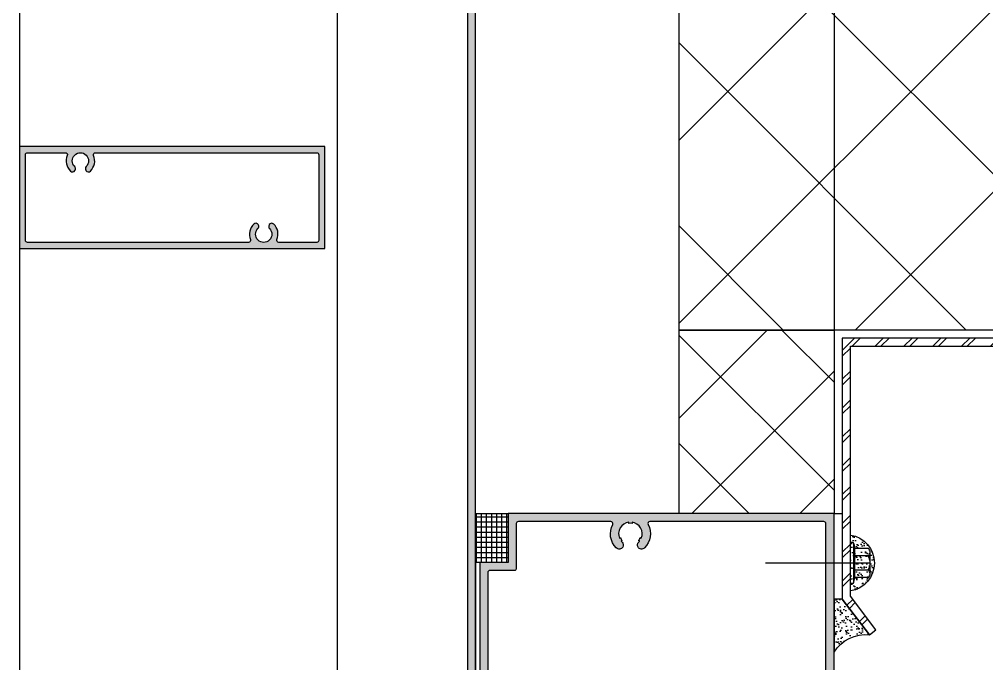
# Model space of a CAD drawing. Header units: millimetres. Extents: x 12351878 to 12381578, y 696206 to 738256.
# Drawn here: x 12366334.5 to 12366572, y 710801.7 to 710959.7 of the extents above; entities that cross this region are included whole.
import ezdxf

# ---------------------------------------------------------------- set-up
doc = ezdxf.new("R2010")
doc.units = ezdxf.units.MM
doc.header["$LTSCALE"] = 1000
doc.linetypes.add('CENTER', pattern=[50.800000000000004, 31.75, -6.35, 6.35, -6.35])
doc.linetypes.add('HIDDEN', pattern=[0.125, 0.0625, -0.0625])
for name, color, linetype in [('ALUM', 1, 'Continuous'), ('ELASTOMER-V', 241, 'Continuous'), ('ELASTROMER-V', 241, 'Continuous'), ('EXTRUSION-V', 141, 'Continuous'), ('EXTRUSION1', 4, 'Continuous'), ('FASTENER', 191, 'Continuous'), ('GRID', 8, 'CENTER'), ('INSUL', 8, 'HIDDEN'), ('SILICONE', 8, 'Continuous'), ('SILICONE-V', 9, 'Continuous'), ('STEEL', 3, 'Continuous'), ('STEEL-V', 71, 'Continuous'), ('SYMBOL', 7, 'Continuous'), ('型材断面填充', 254, 'Continuous'), ('铝板断面填充', 14, 'Continuous')]:
    doc.layers.add(name, color=color, linetype=linetype)

# ---------------------------------------------------------------- blocks, each defined once
blk = doc.blocks.new('20221207-LC01')
at = {"layer": '型材断面填充', "linetype": 'ByBlock'}
h = blk.add_hatch(color=256, dxfattribs=at)
edge = h.paths.add_edge_path(flags=16)
edge.add_line((-77.49995091736491, -24.99999951523569), (-54.78643917713634, -24.99999951523205))
edge.add_arc((-54.78643917713634, -24.49999951523569), 0.499999999996362, 270, 387.5784680260456)
edge.add_arc((-49.99999999953434, -21.99999951012796), 4.900000002445059, 134.8571655565898, 207.5784680256722, ccw=False)
edge.add_arc((-52.75083308852481, -19.23541684094016), 1.00000000010651, 29.999999992380083, 134.8571655165819, ccw=False)
edge.add_arc((-52.75083308886678, -19.23541684479278), 1.0000000023364, -45.14283430269461, 30.000000173748788, ccw=False)
edge.add_arc((-49.99999999967258, -21.99999951409336), 2.900000000232935, 134.8571655231446, 142.071858230947)
edge.add_line((-52.28746859253442, -20.21744869068789), (-52.02485954591248, -20.3690660944485))
edge.add_arc((-49.99999999974534, -21.99999951378049), 2.599999999999641, 141.1501169029311, 158.8498830995593)
edge.add_line((-52.4248595458921, -21.06188641747576), (-52.68746859254315, -20.91026901369332))
edge.add_arc((-49.99999999976717, -21.99999951381324), 2.900000000008436, 157.9281417662872, 262.0718582336415)
edge.add_line((-50.3999999997759, -24.8722808370876), (-50.39999999976135, -24.56904602956638))
edge.add_arc((-49.99999999981083, -21.99999951385689), 2.59999999996913, 261.1501169025685, 278.8498830993819)
edge.add_line((-49.59999999977299, -24.56904602955183), (-49.59999999975844, -24.87228083710215))
edge.add_arc((-49.99999999976717, -21.9999995138387), 2.899999999995694, 277.9281417663882, 382.0718582338874)
edge.add_line((-47.31253140700574, -20.91026901371515), (-47.57514045364223, -21.06188641747576))
edge.add_arc((-49.99999999976717, -21.9999995138096), 2.59999999998967, 21.15011690121243, 38.84988309807128)
edge.add_line((-47.97514045363641, -20.3690660944485), (-47.71253140699991, -20.21744869068061))
edge.add_arc((-50.0000000237269, -21.99999948705226), 2.900000002440701, 37.92814105793242, 45.14283372835929)
edge.add_arc((-47.24916690957616, -19.23541684239899), 1.000000000254852, 149.9999999897899, 225.1428344636467, ccw=False)
edge.add_arc((-47.24916691276303, -19.23541684252632), 0.9999999975553509, 45.142834340520096, 149.9999998921747, ccw=False)
edge.add_arc((-49.99999999399006, -21.99999951306381), 4.899999995370117, -27.57846795289248, 45.14283448972873, ccw=False)
edge.add_arc((-45.21356081948034, -24.49999950881102), 0.500000000003097, 152.4215320474247, 270.0000000158415)
edge.add_line((-45.21356081934209, -24.99999950881465), (-27.50000233153696, -24.99999950377605))
edge.add_arc((-27.50000233168248, -24.49999950377605), 0.5, 270.0000000166752, 360)
edge.add_line((-27.00000233168248, -24.49999950377605), (-27.00000233168248, 1.499999999996362))
edge.add_arc((-26.50000233168248, 1.499999999996362), 0.5, 90, 180, ccw=False)
edge.add_line((-26.50000233168248, 1.999999999996362), (-2.5, 2))
edge.add_arc((-2.5, 2.5), 0.5, 270, 360)
edge.add_line((-2, 2.5), (-2, 97.5))
edge.add_arc((-2.5, 97.5), 0.5, 0, 90)
edge.add_line((-2.5, 98), (-45.21356082900456, 97.99999999999272))
edge.add_arc((-45.21356082900456, 97.49999999999272), 0.5, 90, 207.5784680611097)
edge.add_arc((-50.0000000007567, 94.9999999942047), 4.89999999757917, -45.14283440381678, 27.578468060813123, ccw=False)
edge.add_arc((-47.24916691277031, 92.235417327287), 0.9999999975561356, 210.0000001080058, 314.8571656596284, ccw=False)
edge.add_arc((-47.24916690957616, 92.23541732715967), 1.000000000259716, 134.8571655366488, 210.0000000101822, ccw=False)
edge.add_arc((-50.00000002376328, 94.99999997189298), 2.900000002518095, 314.857166270933, 322.0718589412621)
edge.add_line((-47.71253140699991, 93.21744917544129), (-47.97514045363641, 93.36906657920917))
edge.add_arc((-49.99999999975262, 94.99999999857391), 2.599999999980514, 321.1501169016652, 338.8498830984475)
edge.add_line((-47.57514045364223, 94.06188690222916), (-47.31253140700574, 93.91026949847583))
edge.add_arc((-49.99999999976717, 94.99999999859938), 2.899999999996318, 337.9281417661126, 442.0718582336118)
edge.add_line((-49.59999999975844, 97.87228132186283), (-49.59999999977299, 97.5690465143125))
edge.add_arc((-49.99999999981083, 94.99999999861757), 2.599999999968184, 81.15011690061799, 98.84988309743153)
edge.add_line((-50.39999999976135, 97.56904651432706), (-50.3999999997759, 97.87228132184828))
edge.add_arc((-49.99999999976717, 94.99999999857391), 2.900000000006504, 97.92814176635848, 202.0718582335795)
edge.add_line((-52.68746859254315, 93.91026949846128), (-52.4248595458921, 94.06188690223644))
edge.add_arc((-49.99999999975262, 94.99999999853753), 2.599999999991428, 201.1501169004238, 218.8498830971071)
edge.add_line((-52.02485954591248, 93.36906657920917), (-52.28746859253442, 93.21744917544856))
edge.add_arc((-49.99999999966531, 94.99999999883585), 2.900000000227811, 217.9281417686812, 225.1428344765507)
edge.add_arc((-52.75083308885951, 92.23541732954982), 1.000000002326399, -30.00000017377681, 45.142834302990025, ccw=False)
edge.add_arc((-52.75083308852481, 92.23541732570084), 1.000000000113936, 225.1428344832711, 330.0000000076199, ccw=False)
edge.add_arc((-49.99999999805004, 94.99999998826752), 4.899999998798195, 152.4215318748231, 225.142834376469, ccw=False)
edge.add_arc((-54.7864391680705, 97.49999999999636), 0.4999999999956397, 332.4215318743708, 450)
edge.add_line((-54.7864391680705, 97.99999999999636), (-77.49995091736491, 97.99999999999636))
edge.add_arc((-77.49995091736491, 97.49999999999636), 0.5, 90, 180)
edge.add_line((-77.99995091736491, 97.49999999999636), (-77.99995091736491, 86.49999999998909))
edge.add_arc((-78.49995091736491, 86.49999999998909), 0.5, -90, 0, ccw=False)
edge.add_line((-78.49995091736491, 85.99999999998909), (-84.49995091736491, 85.99999999998909))
edge.add_arc((-84.49995091736491, 85.49999999998909), 0.5, 90, 180)
edge.add_line((-84.99995091736491, 85.49999999998909), (-84.99995091736491, -12.49999951354039))
edge.add_arc((-84.49995091736491, -12.49999951354039), 0.5, 180, 270)
edge.add_line((-84.49995091736491, -12.99999951354039), (-78.49995091736491, -12.99999951354039))
edge.add_arc((-78.49995091736491, -13.49999951354039), 0.5, 0, 90, ccw=False)
edge.add_line((-77.99995091736491, -13.49999951354039), (-77.99995091736491, -24.49999951523569))
edge.add_arc((-77.49995091736491, -24.49999951523569), 0.5, 180, 270)
edge = h.paths.add_edge_path()
edge.add_line((-86.99995091736491, 87.99999999998909), (-86.99995091736491, -14.99999951354039))
edge.add_line((-86.99995091736491, -14.99999951354039), (-79.99995091736491, -14.99999951354039))
edge.add_line((-79.99995091736491, -14.99999951354039), (-79.99995091736491, -26.99999951354039))
edge.add_line((-79.99995091736491, -26.99999951354039), (-73.00000233168248, -26.99999951354039))
edge.add_line((-73.00000233168248, -26.99999951354039), (-73.00000233168248, -54.99999950539859))
edge.add_line((-73.00000233168248, -54.99999950539859), (-70.00000233168248, -54.99999950539859))
edge.add_line((-70.00000233168248, -54.99999950539859), (-70.00000233168976, -26.99999951354039))
edge.add_line((-70.00000233168976, -26.99999951354039), (-64.70000233291648, -26.99999951354403))
edge.add_line((-64.70000233291648, -26.99999951354403), (-64.7000023315777, -31.99999951352947))
edge.add_line((-64.7000023315777, -31.99999951352947), (-63.30000233161263, -31.9999995131584))
edge.add_arc((-63.30000233215105, -29.9999995131584), 2, 270.0000000154246, 360.0000000156331)
edge.add_line((-61.30000233215105, -29.9999995126127), (-62.80000233215105, -29.99999951302016))
edge.add_line((-62.80000233215105, -29.99999951302016), (-62.80000233295141, -26.99999951354403))
edge.add_line((-62.80000233295141, -26.99999951354403), (-46.90000233295723, -26.99999950926576))
edge.add_line((-46.90000233295723, -26.99999950926576), (-46.90000233215687, -29.99999950926576))
edge.add_line((-46.90000233215687, -29.99999950926576), (-49.0000023321918, -29.99999950981874))
edge.add_arc((-47.00000233217725, -29.99999950928031), 2.000000000014552, 180.0000000154246, 270.0000000154246)
edge.add_line((-47.00000233163883, -31.99999950929487), (-43.00000233165338, -31.99999950821802))
edge.add_arc((-43.00000233179162, -31.49999950821439), 0.500000000003638, 270.0000000158415, 360.0000000158415)
edge.add_line((-42.50000233178434, -31.49999950807614), (-42.50000233204628, -30.49999950390702))
edge.add_arc((-43.00000233204628, -30.49999950403799), 0.5, 1.50077398755163e-08, 90)
edge.add_line((-43.00000233204628, -29.99999950404163), (-45.00000233217725, -29.99999950404163))
edge.add_line((-45.00000233217725, -29.99999950404163), (-45.00000233299215, -26.99999950875645))
edge.add_line((-45.00000233299215, -26.99999950875645), (-27.00000233299215, -26.99999950363417))
edge.add_line((-27.00000233299215, -26.99999950363417), (-27.00000233217725, -29.99999950363417))
edge.add_line((-27.00000233217725, -29.99999950363417), (-29.0000023321918, -29.99999950417623))
edge.add_arc((-29.00000233205355, -30.49999950418351), 0.500000000007276, 90.00000001584151, 180.0000000158415)
edge.add_line((-29.50000233206083, -30.49999950432175), (-29.50000233178434, -31.49999950432539))
edge.add_arc((-29.00000233178434, -31.49999950418714), 0.5, 180.0000000158415, 270.0000000150077)
edge.add_line((-29.00000233165338, -31.99999950418714), (-25.00000233168248, -31.99999950313941))
edge.add_line((-25.00000233168248, -31.99999950313941), (-25.00000233168248, -3.637978807091713e-12))
edge.add_line((-25.00000233168248, -3.637978807091713e-12), (0, 0))
edge.add_line((0, 0), (0, 100))
edge.add_line((0, 100), (-79.99995091736491, 99.99999999998909))
edge.add_line((-79.99995091736491, 99.99999999998909), (-79.99995091736491, 87.99999999998545))
edge.add_line((-79.99995091736491, 87.99999999998545), (-86.99995091736491, 87.99999999998909))
at = {"color": 0, "linetype": 'ByBlock'}
for points in [[(-86.99995091736491, 87.99999999998909), (-86.99995091736491, -14.99999951354039), (-79.99995091736491, -14.99999951354039), (-79.99995091736491, -26.99999951354039), (-73.00000233168248, -26.99999951354039), (-73.00000233168248, -54.99999950539859), (-70.00000233168248, -54.99999950539859), (-70.00000233168976, -26.99999951354039), (-64.70000233291648, -26.99999951354403), (-64.7000023315777, -31.99999951352947), (-63.30000233161263, -31.9999995131584, 0.4142135623741606), (-61.30000233215105, -29.9999995126127), (-62.80000233215105, -29.99999951302016), (-62.80000233295141, -26.99999951354403), (-46.90000233295723, -26.99999950926576), (-46.90000233215687, -29.99999950926576), (-49.0000023321918, -29.99999950981874, 0.414213562373095), (-47.00000233163883, -31.99999950929487), (-43.00000233165338, -31.99999950821802, 0.414213562373095), (-42.50000233178434, -31.49999950807614), (-42.50000233204628, -30.49999950390702, 0.4142135622963762), (-43.00000233204628, -29.99999950404163), (-45.00000233217725, -29.99999950404163), (-45.00000233299215, -26.99999950875645), (-27.00000233299215, -26.99999950363417), (-27.00000233217725, -29.99999950363417), (-29.0000023321918, -29.99999950417623, 0.4142135623730949), (-29.50000233206083, -30.49999950432175), (-29.50000233178434, -31.49999950432539, 0.414213562368833), (-29.00000233165338, -31.99999950418714), (-25.00000233168248, -31.99999950313941), (-25.00000233168248, -3.637978807091713e-12), (0, 0), (0, 100), (-79.99995091736491, 99.99999999998909), (-79.99995091736491, 87.99999999998545)], [(-77.49995091736491, -24.99999951523569), (-54.78643917713634, -24.99999951523205, 0.5633472678043697), (-54.34325036459632, -24.26851803338286, -0.3284028120974007), (-53.45617490524455, -18.52654948959753, -0.4923708654871847), (-51.88480768457521, -18.73541684099837, -0.3401494536385479), (-52.04549126834172, -19.94428419548785, 0.03149043851931676), (-52.28746859253442, -20.21744869068789), (-52.02485954591248, -20.3690660944485, 0.07738371066642641), (-52.4248595458921, -21.06188641747576), (-52.68746859254315, -20.91026901369332, 0.4885090795923232), (-50.3999999997759, -24.8722808370876), (-50.39999999976135, -24.56904602956638, 0.07738371066723983), (-49.59999999977299, -24.56904602955183), (-49.59999999975844, -24.87228083710215, 0.4885090795927997), (-47.31253140700574, -20.91026901371515), (-47.57514045364223, -21.06188641747576, 0.0773837106674389), (-47.97514045363641, -20.3690660944485), (-47.71253140699991, -20.21744869068061, 0.03149043835601448), (-47.95450872664514, -19.94428419360338, -0.340149453623666), (-48.11519231348939, -18.73541684211887, -0.4923708656360099), (-46.54382509607967, -18.52654949475618, -0.3284028119693903), (-45.65674963231868, -24.26851802752572, 0.5633472674795836), (-45.21356081934209, -24.99999950881465), (-27.50000233153696, -24.99999950377605, 0.4142135622897988), (-27.00000233168248, -24.49999950377605), (-27.00000233168248, 1.499999999996362, -0.414213562373095), (-26.50000233168248, 1.999999999996362), (-2.5, 2, 0.4142135623730508), (-2, 2.5), (-2, 97.5, 0.414213562373095), (-2.5, 98), (-45.21356082900456, 97.99999999999272, 0.5633472680066282), (-45.65674964139907, 97.26851851787069, -0.3284028120761156), (-46.54382509607967, 91.52654997951322, -0.492370865635213), (-48.11519231349666, 91.7354173268759, -0.3401494536225534), (-47.95450872665242, 92.94428467836406, 0.03149043835562063), (-47.71253140699991, 93.21744917544129), (-47.97514045363641, 93.36906657920917, 0.07738371066710334), (-47.57514045364223, 94.06188690222916), (-47.31253140700574, 93.91026949847583, 0.4885090795931064), (-49.59999999975844, 97.87228132186283), (-49.59999999977299, 97.5690465143125, 0.07738371066723994), (-50.39999999976135, 97.56904651432706), (-50.3999999997759, 97.87228132184828, 0.4885090795916032), (-52.68746859254315, 93.91026949846128), (-52.4248595458921, 94.06188690223644, 0.07738371066666798), (-52.02485954591248, 93.36906657920917), (-52.28746859253442, 93.21744917544856, 0.0314904385195508), (-52.04549126834172, 92.94428468024489, -0.340149453637832), (-51.88480768457521, 91.73541732575904, -0.4923708654879818), (-53.45617490524455, 91.52654997436184, -0.3284028122547881), (-54.34325035593793, 97.26851851737592, 0.563347268376642), (-54.7864391680705, 97.99999999999636), (-77.49995091736491, 97.99999999999636, 0.4142135623730951), (-77.99995091736491, 97.49999999999636), (-77.99995091736491, 86.49999999998909, -0.414213562373095), (-78.49995091736491, 85.99999999998909), (-84.49995091736491, 85.99999999998909, 0.4142135623730951), (-84.99995091736491, 85.49999999998909), (-84.99995091736491, -12.49999951354039, 0.4142135623730951), (-84.49995091736491, -12.99999951354039), (-78.49995091736491, -12.99999951354039, -0.4142135623730951), (-77.99995091736491, -13.49999951354039), (-77.99995091736491, -24.49999951523569, 0.4142135623731372)]]:
    blk.add_lwpolyline(points, format="xyb", close=True, dxfattribs=at)
blk = doc.blocks.new('*U59')
at = {"linetype": 'ByBlock', "lineweight": -2}
for p, q in [((2.657142857144208, 4.857142857152212), (-2.657142857144208, 4.857142857152212)), ((-3.542857142858338, 4.400000000008731), (-3.542857142858338, 1.14285714286234)), ((-1.77142857142826, 4.400000000008731), (-1.77142857142826, 1.14285714286234)), ((1.77142857142826, 4.400000000008731), (1.77142857142826, 1.14285714286234)), ((3.542857142858338, 4.400000000008731), (3.542857142858338, 1.14285714286234)), ((-5.028571428571013, 0.5142857142927824), (-5.028571428571013, 7.275957614183426e-12)), ((5.028571428571013, 7.275957614183426e-12), (-5.028571428571013, 7.275957614183426e-12)), ((-4.685714285715221, 0.857142857152212), (-3.542857142858338, 1.14285714286234)), ((4.685714285715221, 0.857142857152212), (-4.685714285715221, 0.857142857152212)), ((3.542857142858338, 1.14285714286234), (-3.542857142858338, 1.14285714286234)), ((-2.332922000361577, 0.857142857152212), (-1.77142857142826, 1.14285714286234)), ((2.458636286075489, 0.857142857152212), (1.77142857142826, 1.14285714286234)), ((4.685714285715221, 0.857142857152212), (3.542857142858338, 1.14285714286234)), ((5.028571428571013, 0.5142857142927824), (5.028571428571013, 7.275957614183426e-12))]:
    blk.add_line(p, q, dxfattribs=at)
for centre, radius, start, end in [((-2.657142857144208, 3.770535714291327), 1.086607142857136, 35.40085557752613, 144.5991444224739), ((0, 1.196428571434808), 3.660714285714072, 61.05941179989344, 118.9405882001066), ((2.657142857144208, 3.770535714291327), 1.086607142857129, 35.40085557752613, 144.5991444224739), ((-4.685714285715221, 0.5142857142927824), 0.3428571428571428, 90, 180), ((4.685714285715221, 0.5142857142927824), 0.3428571428571428, 0, 90)]:
    blk.add_arc(centre, radius, start, end, dxfattribs=at)
at = {"layer": 'GRID', "ltscale": 0.5}
blk.add_line((0, 4.857142857159488), (0, -20.8138588388405), dxfattribs=at)
blk = doc.blocks.new('20210923-LC06')
at = {"layer": '型材断面填充', "linetype": 'ByBlock'}
h = blk.add_hatch(color=256, dxfattribs=at)
h.paths.add_polyline_path([(75, 12.5), (0, 12.5), (0, -12.5), (75, -12.5)])
edge = h.paths.add_edge_path(flags=16)
edge.add_arc((72.99999999999272, 10.5), 0.5, 0, 90, ccw=False)
edge.add_line((73.49999999999272, 10.5), (73.49999999999272, -10.5))
edge.add_arc((72.99999999999272, -10.5), 0.5, -90, 0, ccw=False)
edge.add_line((72.99999999999272, -11), (63.70809924347122, -11))
edge.add_arc((63.70809924347122, -10.5), 0.5, 157.9756871616606, 270, ccw=False)
edge.add_arc((59.99999999996362, -8.999999999923602), 3.49999999999024, 337.9756871617368, 405.5224881743313)
edge.add_arc((61.96176195076987, -7.002128601492586), 0.6999999863657048, 45.52248817439985, 150.0000000002586)
edge.add_line((61.35554417992535, -6.652128608311614), (61.30384047733969, -6.741682048123039))
edge.add_arc((61.91005825998582, -7.091682048114308), 0.6999999999930533, 150.000000000497, 224.9738861260881)
edge.add_arc((59.99999999498687, -8.999999999916326), 1.99999999646012, -224.97388637242545, 44.97388612635791, ccw=False)
edge.add_arc((58.08994174066902, -7.091682042391767), 0.6999999964802336, 315.0261136276913, 389.999999996758)
edge.add_line((58.69615952028835, -6.741682044186746), (58.64445582000917, -6.652128608351632))
edge.add_arc((58.0382380491501, -7.002128601496224), 0.6999999863618294, 29.99999999656709, 134.4775118258088)
edge.add_arc((59.99999999995634, -8.999999999923602), 3.499999999985485, 134.4775118257521, 202.0243128383078)
edge.add_arc((56.29190075644874, -10.5), 0.5000000000078625, -89.99999999916622, 22.024312838026788, ccw=False)
edge.add_line((56.29190075645602, -11), (2, -11))
edge.add_arc((2, -10.5), 0.5, 180, 270, ccw=False)
edge.add_line((1.5, -10.5), (1.5, 10.5))
edge.add_arc((2, 10.5), 0.5, 90, 180, ccw=False)
edge.add_line((2, 11), (11.2919007564924, 11))
edge.add_arc((11.29190075648512, 10.49999999998909), 0.5000000000109139, -22.024313129871473, 89.99999999916622, ccw=False)
edge.add_arc((15.00000000499858, 8.999999975909304), 3.500000013615411, 157.9756868698486, 225.5224875408107)
edge.add_arc((13.03823803211708, 7.002128599175194), 0.7000000000041585, 225.5224875403132, 330.0000000028977)
edge.add_line((13.64445581477776, 6.652128599209391), (13.696159520332, 6.741682044186746))
edge.add_arc((13.0899417407054, 7.091682042388129), 0.6999999964831274, 330.0000000037976, 404.9738863725193)
edge.add_arc((14.99999999501597, 8.999999999916326), 1.999999996458775, -44.97388612598962, 224.9738863725727, ccw=False)
edge.add_arc((16.9100582600222, 7.091682048121584), 0.6999999999878389, 135.0261138737017, 209.9999999998008)
edge.add_line((16.30384047738335, 6.741682048130315), (16.355544179969, 6.652128608307976))
edge.add_arc((16.96176195081352, 7.002128601492586), 0.6999999863692359, 209.9999999999993, 314.4775118253916)
edge.add_arc((15.00000000002183, 8.999999999923602), 3.499999999983077, 314.477511825457, 382.0243128382527)
edge.add_arc((18.70809924351488, 10.49999999999272), 0.4999999999930083, 90, 202.0243128382656, ccw=False)
edge.add_line((18.70809924351488, 10.99999999998545), (72.99999999999272, 11))
at = {"color": 0, "linetype": 'ByBlock'}
blk.add_lwpolyline([(75, 12.5), (0, 12.5), (0, -12.5), (75, -12.5)], close=True, dxfattribs=at)
blk.add_lwpolyline([(72.99999999999272, 11, -0.4142135623731147), (73.49999999999272, 10.5), (73.49999999999272, -10.5, -0.4142135623730951), (72.99999999999272, -11), (63.70809924347122, -11, -0.5318455158548693), (63.24458683803095, -10.31249999998909, 0.303569696419431), (62.45220242653158, -6.502660764042957, 0.4903143928775128), (61.35554417992535, -6.652128608311614), (61.30384047733969, -6.741682048123039, 0.339327190915275), (61.41485796841152, -7.586431147374242, -2.41265831870223), (58.58514202763035, -7.586431141295179, 0.339327192099483), (58.69615952028835, -6.741682044186746), (58.64445582000917, -6.652128608351632, 0.4903143928944151), (57.54779757338838, -6.502660764050233, 0.3035696964186377), (56.75541316189629, -10.31249999998909, -0.5318455158544906), (56.29190075645602, -11), (2, -11, -0.4142135623730951), (1.5, -10.5), (1.5, 10.5, -0.4142135623730951), (2, 11), (11.2919007564924, 11, -0.5318455174885397), (11.75541316098679, 10.31249999761349, 0.3035696947912896), (12.5477975412723, 6.502660757421836, 0.4903143963226426), (13.64445581477776, 6.652128599209391), (13.696159520332, 6.741682044186746, 0.3393271920984405), (13.58514202766673, 7.586431141295179, -2.412658318694041), (16.41485796845518, 7.58643114737788, 0.3393271909152766), (16.30384047738335, 6.741682048130315), (16.355544179969, 6.652128608307976, 0.49031439287499), (17.45220242657524, 6.502660764039319, 0.3035696964197462), (18.24458683808189, 10.31249999998545, -0.5318455158541423), (18.70809924351488, 10.99999999998545)], format="xyb", close=True, dxfattribs=at)
blk = doc.blocks.new('gyqs06')
at = {"layer": 'INSUL', "linetype": 'ByBlock'}
h = blk.add_hatch(dxfattribs=at)
h.set_pattern_fill('ANSI37', color=256, scale=20)
h.set_pattern_definition([(45, (-12393068.00000522, -704772.9283430666), (-22.45064030267288, 22.45064030267288), []), (135, (-12393068.00000522, -704772.9283430666), (-22.45064030267288, -22.45064030267288), [])])
h.paths.add_polyline_path([(3349.00003737025, 2110.571657034801), (3736.99999493733, 2110.571657166816), (3736.99999493733, 1910.571657066466), (3349.00003737025, 1910.571656934451)])
at = {"layer": 'INSUL'}
h = blk.add_hatch(dxfattribs=at)
h.set_pattern_fill('ANSI37', color=256, scale=150)
h.set_pattern_definition([(45, (-32889.20458245091, 32354.46443504037), (-13.25825214724777, 13.25825214724777), []), (135, (-32889.20458245091, 32354.46443504037), (-13.25825214724777, -13.25825214724776), [])])
h.paths.add_polyline_path([(3349.00003737025, 1910.571656934451), (3386.99996962212, 1910.571658263681), (3386.99996962212, 1865.571568507235), (3349.00003737025, 1865.571567177889)])
at = {"layer": 'SILICONE', "linetype": 'ByBlock'}
h = blk.add_hatch(dxfattribs=at)
h.set_pattern_fill('AR-SAND', color=256, angle=-1.272221872585407e-14, style=0)
h.set_pattern_definition([(37.49999999999999, (-8096.249671855941, -1542.033787156455), (-0.06299335810960771, 1.926823769013158), [0, -1.519999999999999, 0, -1.699999999999999, 0, -1.624999999999999]), (7.499999999999979, (-8096.249671855941, -1542.033787156455), (1.769776705267727, 2.82214606522974), [0, -0.8199999999999998, 0, -1.37, 0, -0.5249999999999999]), (327.5, (-8097.479671856388, -1542.033787156455), (3.114141861751495, 0.005659053536964137), [0, -0.5, 0, -1.8, 0, -2.35]), (317.4999999999999, (-8097.479671856388, -1542.033787156455), (3.006126604572293, 0.8776755649342486), [0, -0.25, 0, -1.179999999999999, 0, -1.35])])
edge = h.paths.add_edge_path()
edge.add_arc((3389.956736022606, 1853.411854918464), 6.939381577471416, 278.64636112624754, 441.3536388285397, ccw=False)
edge.add_line((3390.999970387667, 1846.551338994759), (3390.999970393081, 1860.272370841267))
h = blk.add_hatch(dxfattribs=at)
h.set_pattern_fill('AR-SAND', color=256, style=0)
h.set_pattern_definition([(37.50000000000001, (-8099.700704149902, -1526.457048087148), (-0.0629933581096082, 1.926823769013158), [0, -1.52, 0, -1.7, 0, -1.625]), (7.499999999999999, (-8099.700704149902, -1526.457048087148), (1.769776705267727, 2.82214606522974), [0, -0.82, 0, -1.37, 0, -0.525]), (327.5, (-8100.930704150349, -1526.457048087148), (3.114141861751495, 0.0056590535369649), [0, -0.5, 0, -1.8, 0, -2.35]), (317.5, (-8100.930704150349, -1526.457048087148), (3.006126604572293, 0.8776755649342494), [0, -0.25, 0, -1.179999999999999, 0, -1.35])])
edge = h.paths.add_edge_path()
edge.add_line((3386.999937906861, 1844.561333874706), (3386.999937906861, 1831.571689357166))
edge.add_arc((3394.757309086621, 1826.679748918745), 9.171035321795808, 84.09598476448008, 147.7637177974988, ccw=False)
edge.add_line((3395.700662363321, 1835.802137503168), (3388.999937906861, 1844.561333874706))
edge.add_line((3388.999937906861, 1844.561333874706), (3386.999937906861, 1844.561333874706))
at = {"layer": 'SILICONE-V', "linetype": 'ByBlock'}
h = blk.add_hatch(dxfattribs=at)
h.set_pattern_fill('ANSI37', color=256, scale=10, angle=315, style=0)
h.set_pattern_definition([(0, (-36792.04810100049, 32495.1882721741), (2.220446049250313e-16, 1.25), []), (90, (-36792.04810100049, 32495.1882721741), (-1.25, 3.33066907387547e-16), [])])
h.paths.add_polyline_path([(3299.00003740564, 1865.571656981017), (3307.00003740564, 1865.571656981017), (3307.00003740564, 1853.571656981017), (3299.00003740564, 1853.571656981017)])
at = {"layer": 'STEEL-V', "linetype": 'ByBlock'}
h = blk.add_hatch(dxfattribs=at)
h.set_pattern_fill('Q119', color=256, scale=10, angle=315, style=0, pattern_type=2)
h.set_pattern_definition([(45, (-55199.13272858411, 32772.27405860706), (-3.535533905932737, 3.535533905932739), []), (45, (-55198.42562180199, 32771.56695182587), (-3.535533905932737, 3.535533905932739), [])])
h.paths.add_polyline_path([(3734.999994972721, 1908.571656809538), (3735.000012429431, 1908.57170250651), (3388.999988323078, 1908.57170250651), (3388.999935900792, 1844.561336496263), (3395.700660357252, 1835.802140124724), (3397.274443808943, 1837.036322302534), (3390.999935900792, 1845.252023100387), (3391.000005776063, 1906.571689182194), (3736.999954422936, 1906.571689182194), (3736.999936966226, 1906.571717333747), (3815.686123222113, 1906.571656809538), (3823.901824019849, 1900.297148902318), (3825.136006196961, 1901.870932353777), (3816.376809826121, 1908.571656809538)])
at = {"layer": '铝板断面填充', "linetype": 'ByBlock'}
blk.add_hatch(color=256, dxfattribs=at).paths.add_polyline_path([(3297.00003740564, 2260.571660017828), (3299.00003740564, 2260.571660017828), (3299.00003740564, 1735.571657467517), (3297.00003740564, 1735.571657467517)])
at = {"layer": 'ALUM', "linetype": 'ByBlock', "elevation": 4.015512391808422e-08}
blk.add_lwpolyline([(3297.00003740564, 2260.571660017828), (3297.00003740564, 1735.571657467517), (3299.00003740564, 1735.571657467517), (3299.00003740564, 2260.571660017828)], dxfattribs=at)
at = {"layer": 'ELASTOMER-V', "linetype": 'HIDDEN', "elevation": 4.015512391808422e-08}
blk.add_lwpolyline([(3300.00003740564, 1853.571656981017), (3299.00003740564, 1853.571656981017), (3299.00003740564, 1750.571657467517), (3300.00003740564, 1750.571657467517)], close=True, dxfattribs=at)
at = {"layer": 'ELASTROMER-V', "linetype": 'HIDDEN', "elevation": 6.738942058110806e-08}
blk.add_lwpolyline([(3386.999985419214, 1865.571656981017), (3388.999985419214, 1865.571656981017), (3388.999937906861, 1844.561336496263), (3386.999937906861, 1844.561336496263)], close=True, dxfattribs=at)
at = {"layer": 'EXTRUSION-V'}
for p, q in [((3386.999988323078, 2705.854584753979, -6.753306439935467e-08), (3386.99993411079, 1865.571656996966, 4.015512391808422e-08)), ((3264.989285783842, 2645.571663054521), (3264.989210251719, 1109.328941014595))]:
    blk.add_line(p, q, dxfattribs=at)
blk.add_lwpolyline([(3186.989286676049, 2680.571656279266), (3186.989286676049, 1109.328941014595)], dxfattribs=at)
at = {"layer": 'INSUL', "linetype": 'ByBlock', "elevation": -2.671660720812548e-08}
blk.add_lwpolyline([(3349.00003737025, 2110.571657034801), (3736.99999493733, 2110.571657166816), (3736.99999493733, 1910.571657066466), (3349.00003737025, 1910.571656934451)], close=True, dxfattribs=at)
at = {"layer": 'INSUL', "elevation": -2.671660720812548e-08}
blk.add_lwpolyline([(3349.00003737025, 1910.571656934451), (3386.99996962212, 1910.571658263681), (3386.99996962212, 1865.571568507235), (3349.00003737025, 1865.571567177889)], close=True, dxfattribs=at)
at = {"layer": 'SILICONE'}
blk.add_lwpolyline([(3299.00003740564, 1865.571656981017), (3307.00003740564, 1865.571656981017), (3307.00003740564, 1853.571656981017), (3299.00003740564, 1853.571656981017)], close=True, dxfattribs=at)
at = {"layer": 'SILICONE', "elevation": 6.738942058110806e-08}
for points in [[(3390.999970391393, 1860.272370841238, -0.8594320421947705), (3390.999970387667, 1846.551338994759)], [(3386.999937906861, 1844.561333874706), (3386.999937906861, 1831.571689357166, -0.285177042688199), (3395.700662363321, 1835.802137503168), (3388.999937906861, 1844.561333874706)]]:
    blk.add_lwpolyline(points, format="xyb", close=True, dxfattribs=at)
at = {"layer": 'STEEL', "elevation": 6.858512715636135e-08}
blk.add_lwpolyline([(3734.999994972721, 1908.571656809538), (3735.000012429431, 1908.57170250651), (3388.999988323078, 1908.57170250651), (3388.999935900792, 1844.561336496263), (3395.700660357252, 1835.802140124724), (3397.274443808943, 1837.036322302534), (3390.999935900792, 1845.252023100387), (3391.000005776063, 1906.571689182194), (3736.999954422936, 1906.571689182194), (3736.999936966226, 1906.571717333747), (3815.686123222113, 1906.571656809538), (3823.901824019849, 1900.297148902318), (3825.136006196961, 1901.870932353777), (3816.376809826121, 1908.571656809538)], close=True, dxfattribs=at)
at = {"layer": 'EXTRUSION1'}
for name, p in [('20210923-LC06', (3186.989286676049, 1943.071656843531, -6.694355303533304e-08)), ('20221207-LC01', (3386.999988323078, 1765.571656981017, 4.015512391808422e-08))]:
    blk.add_blockref(name, p, dxfattribs=at)
at = {"layer": 'FASTENER', "rotation": 269.9998805842413}
blk.add_blockref('*U59', (3390.99997038953, 1853.411854917998, 6.738942058110806e-08), dxfattribs=at)

msp = doc.modelspace()

# ---------------------------------------------------------------- block references
at = {"layer": 'SYMBOL'}
msp.add_blockref('gyqs06', (12363147.49884617, 708972.9283430666), dxfattribs=at)

doc.saveas('drawing.dxf')
